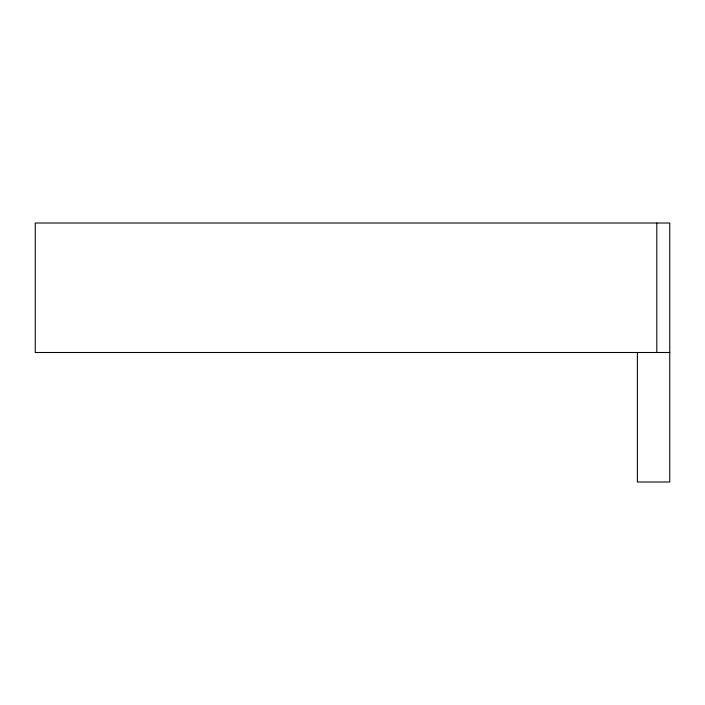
<?xml version="1.0" encoding="UTF-8"?>
<svg xmlns="http://www.w3.org/2000/svg" width="705" height="705" viewBox="0 0 705 705"><rect width="100%" height="100%" fill="white"/><g stroke="black" fill="none" stroke-linecap="round" stroke-linejoin="round"><path stroke-width="1.06" d="M669.75 352.5L35.25 352.5L35.25 223.009L669.75 223.009L669.75 481.991L637.382 481.991L637.382 352.5M656.804 223.009L656.804 352.5"/></g></svg>
